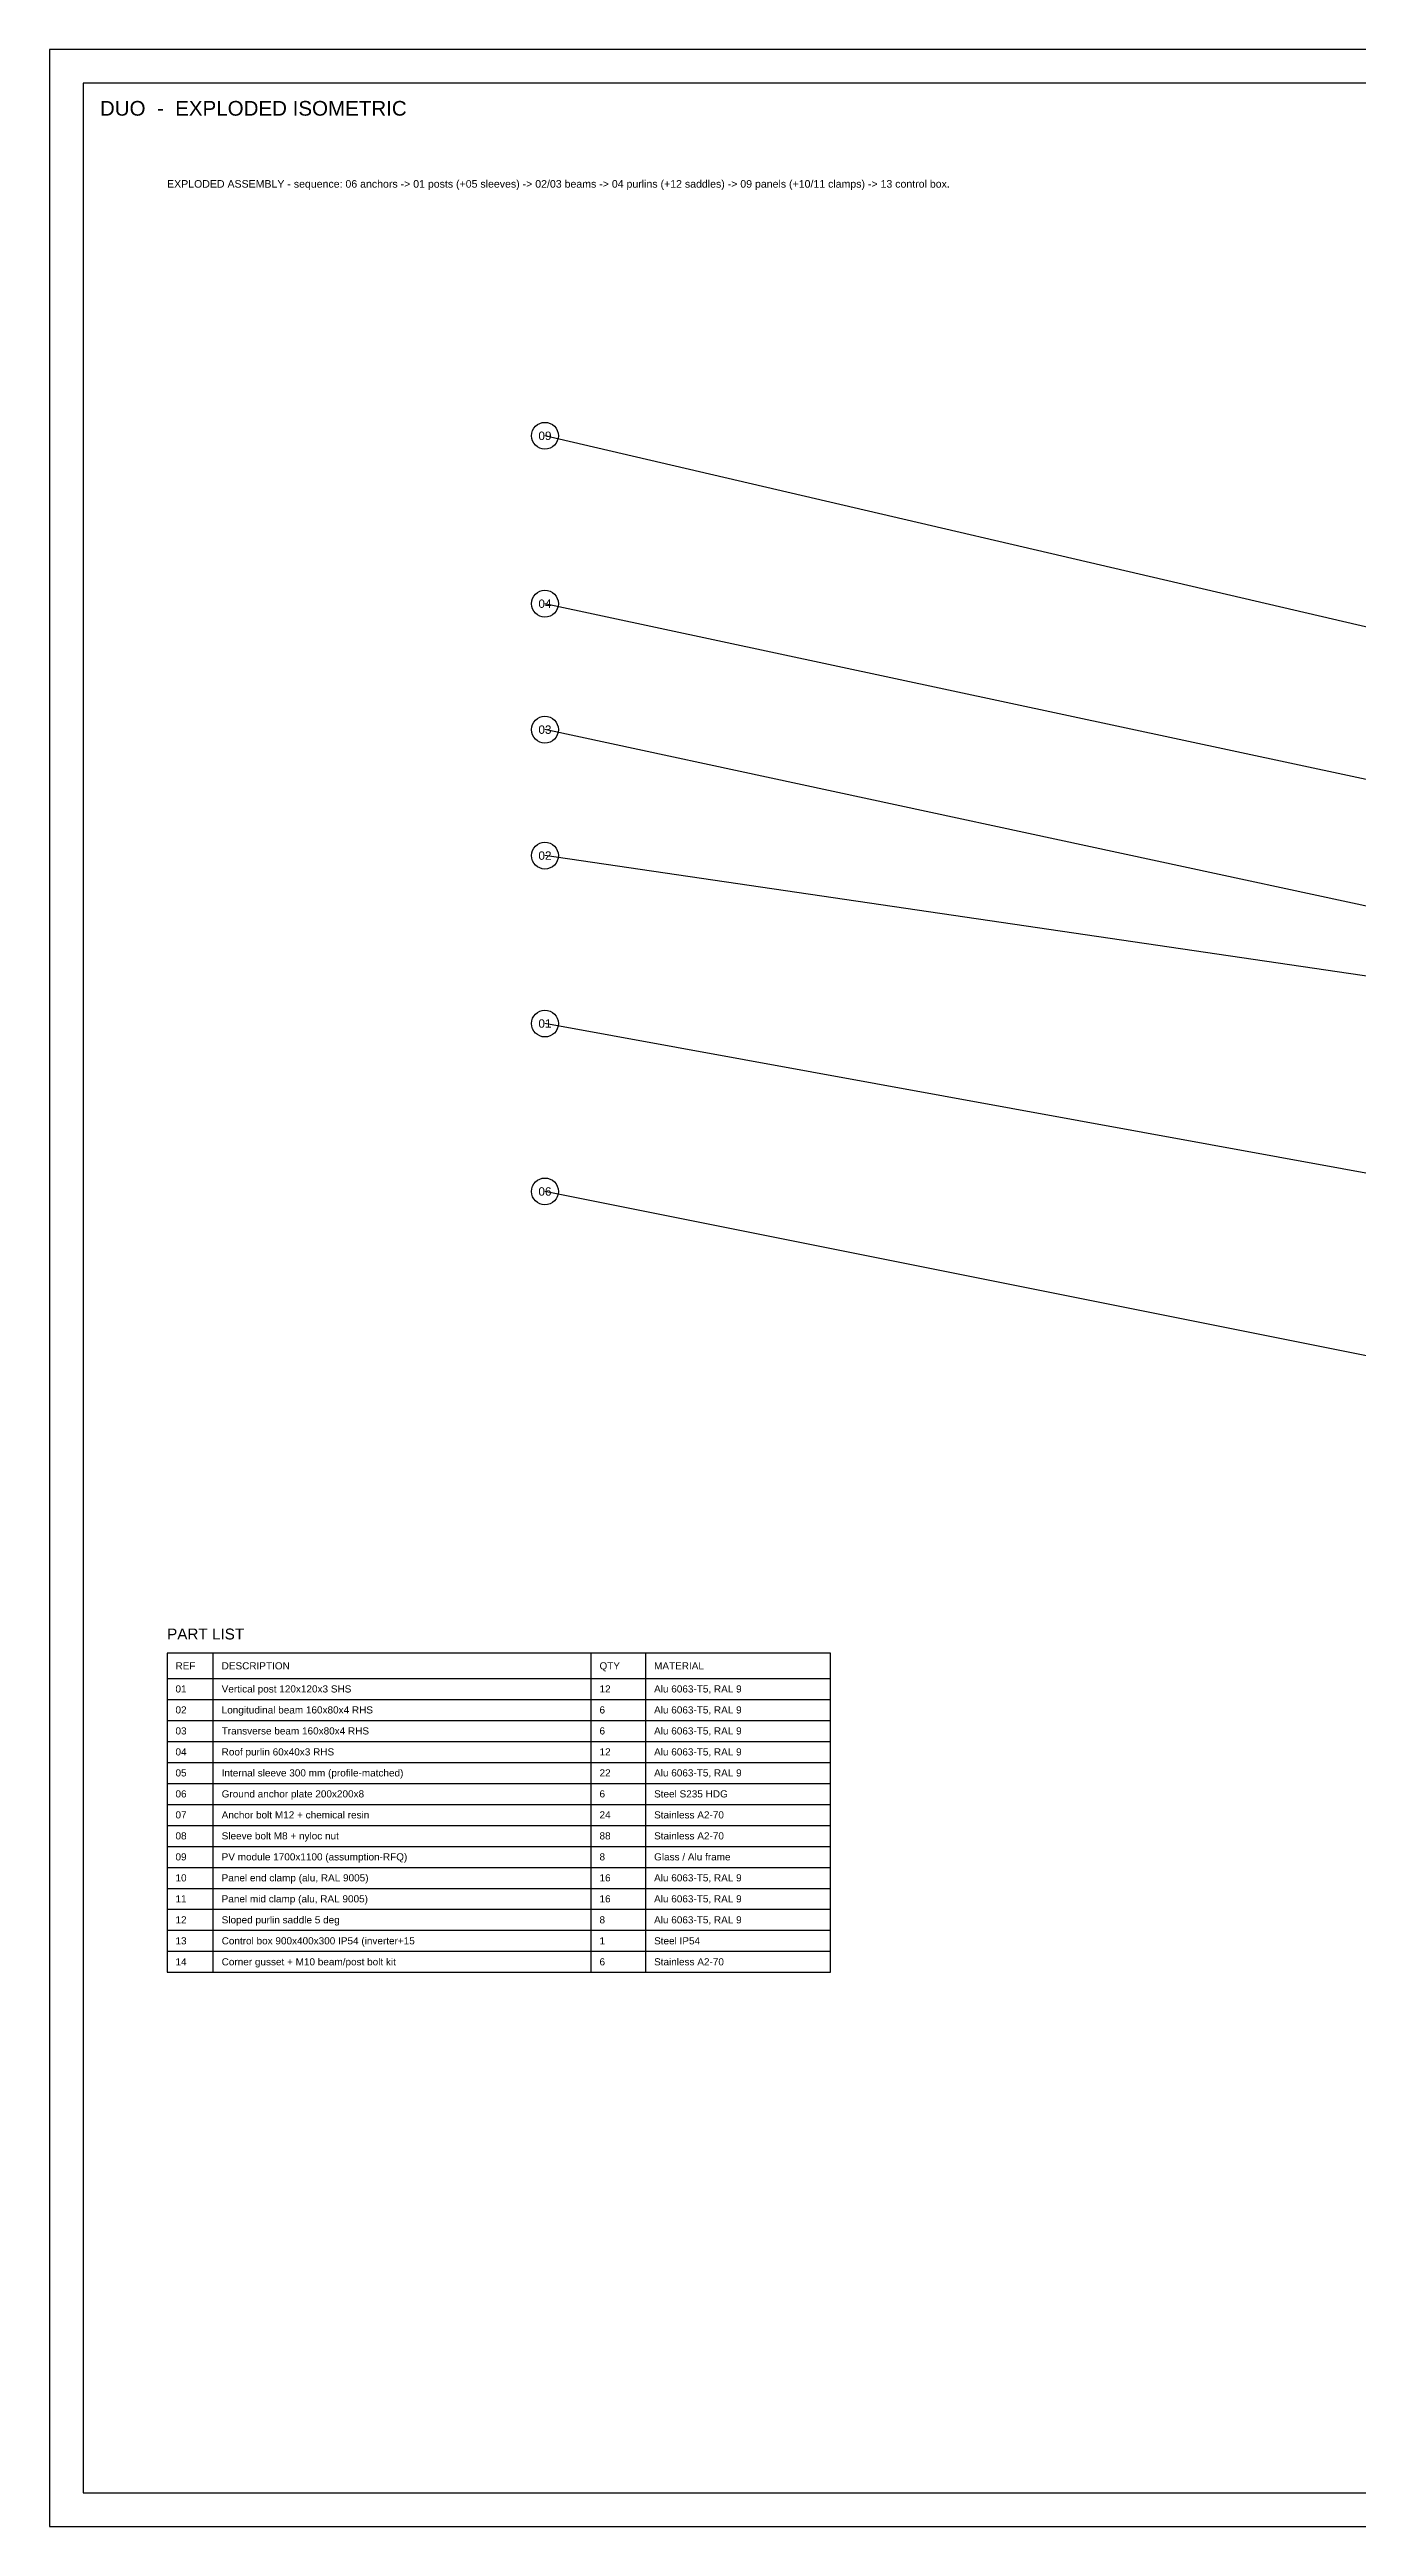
# Model space of a CAD drawing. Header units: millimetres. Extents: x 2 to 839, y 2 to 592.
# Drawn here: x 2 to 314, y 2 to 592 of the extents above; entities that cross this region are included whole.
import ezdxf
from ezdxf.enums import TextEntityAlignment as Align

# ---------------------------------------------------------------- set-up
doc = ezdxf.new("R2010")
doc.units = ezdxf.units.MM
for name, color, linetype in [('BORDER', 7, 'CONTINUOUS'), ('DIM', 8, 'CONTINUOUS'), ('LEADER', 7, 'CONTINUOUS'), ('TEXT', 7, 'CONTINUOUS'), ('TITLE', 7, 'CONTINUOUS')]:
    doc.layers.add(name, color=color, linetype=linetype)
doc.styles.add('ARIAL', font='arial.ttf')

msp = doc.modelspace()

# ---------------------------------------------------------------- linework, layer by layer
at = {"layer": 'BORDER'}
for points in [[(2, 2), (839, 2), (839, 592), (2, 592)], [(10, 10), (831, 10), (831, 584), (10, 584)]]:
    msp.add_lwpolyline(points, close=True, dxfattribs=at)
at = {"layer": 'DIM'}
for p, q in [((30, 199), (188, 199)), ((30, 194), (188, 194)), ((30, 189), (188, 189)), ((30, 184), (188, 184)), ((30, 179), (188, 179)), ((30, 174), (188, 174)), ((30, 169), (188, 169)), ((30, 164), (188, 164)), ((30, 159), (188, 159)), ((30, 154), (188, 154)), ((30, 149), (188, 149)), ((30, 144), (188, 144)), ((30, 139), (188, 139))]:
    msp.add_line(p, q, dxfattribs=at)
at = {"layer": 'LEADER'}
for p, q in [((456.49, 421.6), (120, 500)), ((435.19, 392.5), (120, 460)), ((473.9, 353.95), (120, 430)), ((466.1, 349.15), (120, 400)), ((470, 296.2), (120, 360)), ((470, 250), (120, 320))]:
    msp.add_line(p, q, dxfattribs=at)
for centre in [(120, 500), (120, 460), (120, 430), (120, 400), (120, 360), (120, 320)]:
    msp.add_circle(centre, 3.2, dxfattribs=at)
at = {"layer": 'TITLE'}
for p, q in [((41, 134), (41, 210)), ((131, 134), (131, 210)), ((144, 134), (144, 210)), ((30, 204), (188, 204))]:
    msp.add_line(p, q, dxfattribs=at)
msp.add_lwpolyline([(30, 134), (188, 134), (188, 210), (30, 210)], close=True, dxfattribs=at)

# ---------------------------------------------------------------- texts
at = {"layer": 'TEXT', "style": 'ARIAL'}
for s, height, p in [('DUO  -  EXPLODED ISOMETRIC', 3.5, (14, 578)), ('EXPLODED ASSEMBLY - sequence: 06 anchors -> 01 posts (+05 sleeves) -> 02/03 beams -> 04 purlins (+12 saddles) -> 09 panels (+10/11 clamps) -> 13 control box.', 1.8, (30, 560)), ('REF', 1.7, (32, 207)), ('DESCRIPTION', 1.7, (43, 207)), ('QTY', 1.7, (133, 207)), ('MATERIAL', 1.7, (146, 207)), ('01', 1.7, (32, 201.5)), ('Vertical post 120x120x3 SHS', 1.7, (43, 201.5)), ('12', 1.7, (133, 201.5)), ('Alu 6063-T5, RAL 9', 1.7, (146, 201.5)), ('02', 1.7, (32, 196.5)), ('Longitudinal beam 160x80x4 RHS', 1.7, (43, 196.5)), ('6', 1.7, (133, 196.5)), ('Alu 6063-T5, RAL 9', 1.7, (146, 196.5)), ('03', 1.7, (32, 191.5)), ('Transverse beam 160x80x4 RHS', 1.7, (43, 191.5)), ('6', 1.7, (133, 191.5)), ('Alu 6063-T5, RAL 9', 1.7, (146, 191.5)), ('04', 1.7, (32, 186.5)), ('Roof purlin 60x40x3 RHS', 1.7, (43, 186.5)), ('12', 1.7, (133, 186.5)), ('Alu 6063-T5, RAL 9', 1.7, (146, 186.5)), ('05', 1.7, (32, 181.5)), ('06', 1.7, (32, 176.5)), ('Ground anchor plate 200x200x8', 1.7, (43, 176.5)), ('Internal sleeve 300 mm (profile-matched)', 1.7, (43, 181.5)), ('22', 1.7, (133, 181.5)), ('6', 1.7, (133, 176.5)), ('Alu 6063-T5, RAL 9', 1.7, (146, 181.5)), ('Steel S235 HDG', 1.7, (146, 176.5)), ('07', 1.7, (32, 171.5)), ('Anchor bolt M12 + chemical resin', 1.7, (43, 171.5)), ('24', 1.7, (133, 171.5)), ('Stainless A2-70', 1.7, (146, 171.5)), ('08', 1.7, (32, 166.5)), ('Sleeve bolt M8 + nyloc nut', 1.7, (43, 166.5)), ('88', 1.7, (133, 166.5)), ('Stainless A2-70', 1.7, (146, 166.5)), ('09', 1.7, (32, 161.5)), ('PV module 1700x1100 (assumption-RFQ)', 1.7, (43, 161.5)), ('8', 1.7, (133, 161.5)), ('Glass / Alu frame', 1.7, (146, 161.5)), ('10', 1.7, (32, 156.5)), ('Panel end clamp (alu, RAL 9005)', 1.7, (43, 156.5)), ('16', 1.7, (133, 156.5)), ('Alu 6063-T5, RAL 9', 1.7, (146, 156.5)), ('11', 1.7, (32, 151.5)), ('Panel mid clamp (alu, RAL 9005)', 1.7, (43, 151.5)), ('16', 1.7, (133, 151.5)), ('Alu 6063-T5, RAL 9', 1.7, (146, 151.5)), ('12', 1.7, (32, 146.5)), ('13', 1.7, (32, 141.5)), ('Sloped purlin saddle 5 deg', 1.7, (43, 146.5)), ('Control box 900x400x300 IP54 (inverter+15 ', 1.7, (43, 141.5)), ('8', 1.7, (133, 146.5)), ('1', 1.7, (133, 141.5)), ('Alu 6063-T5, RAL 9', 1.7, (146, 146.5)), ('Steel IP54', 1.7, (146, 141.5)), ('14', 1.7, (32, 136.5)), ('Corner gusset + M10 beam/post bolt kit', 1.7, (43, 136.5)), ('6', 1.7, (133, 136.5)), ('Stainless A2-70', 1.7, (146, 136.5))]:
    msp.add_text(s, height=height, dxfattribs=at).set_placement(p, align=Align.MIDDLE_LEFT)
for s, p in [('09', (120, 500)), ('04', (120, 460)), ('03', (120, 430)), ('02', (120, 400)), ('01', (120, 360)), ('06', (120, 320))]:
    msp.add_text(s, height=2, dxfattribs=at).set_placement(p, align=Align.MIDDLE_CENTER)
msp.add_text('PART LIST', height=2.6, dxfattribs=at).set_placement((30, 212.5), align=Align.BOTTOM_LEFT)

doc.saveas('drawing.dxf')
